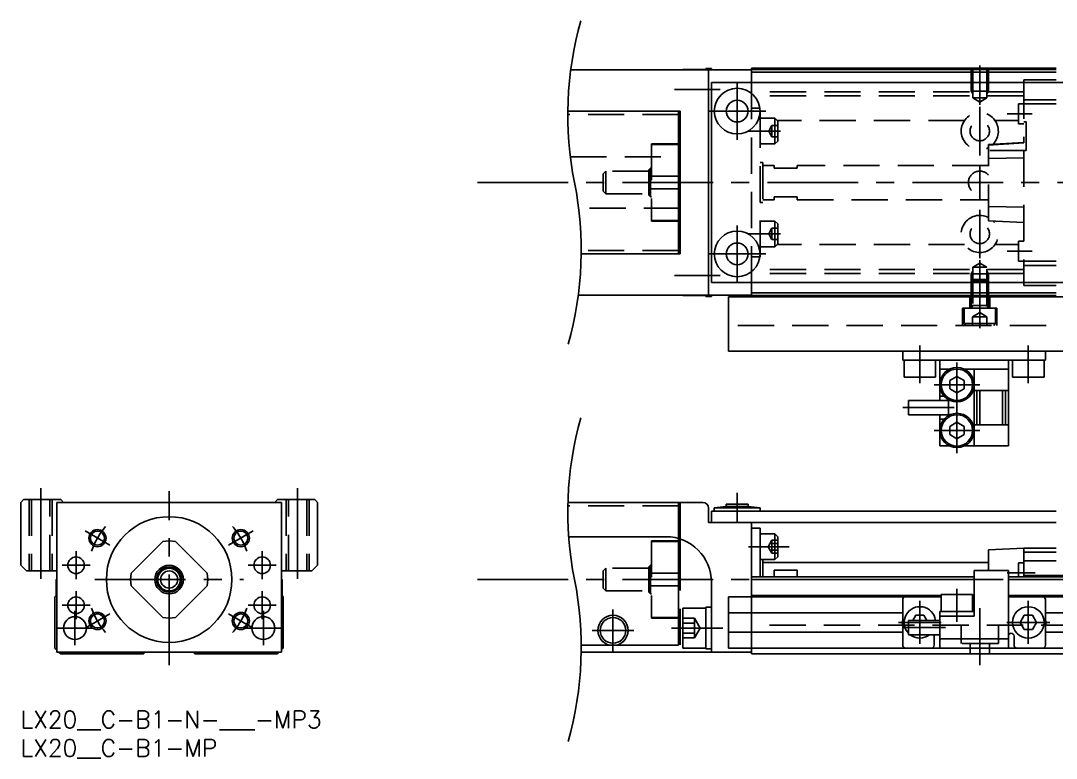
# Model space of a CAD drawing. Extents: x 0 to 397, y -8 to 121.
# Drawn here: x 0 to 181.4, y -8.3 to 120.8 of the extents above; entities that cross this region are included whole.
import ezdxf

# ---------------------------------------------------------------- set-up
doc = ezdxf.new("R2010")
doc.units = 0
doc.header["$LTSCALE"] = 0.5
doc.linetypes.add('CENTER', pattern=[50.8, 31.75, -6.35, 6.35, -6.35])
doc.linetypes.add('DASHED', pattern=[19.05, 12.7, -6.35])
doc.layers.get('0').update_dxf_attribs({"linetype": 'CONTINUOUS'})
for name, color, linetype in [('MSM_CENTER', 1, 'CENTER'), ('MSM_CONTINUOUS', 7, 'CONTINUOUS'), ('MSM_DASHED', 4, 'DASHED'), ('MSM_NARROW', 5, 'CONTINUOUS'), ('MSM_PART_NUMBER', 7, 'CONTINUOUS')]:
    doc.layers.add(name, color=color, linetype=linetype)
doc.styles.get("Standard").update_dxf_attribs({"font": 'txt.shx', "height": 1, "bigfont": 'bigfont.shx'})

# ---------------------------------------------------------------- blocks, each defined once
blk = doc.blocks.new('*U2')
at = {"layer": 'MSM_PART_NUMBER'}
blk.add_text('LX20__C-B1-N-___-MP3', height=3, dxfattribs=at).set_placement((0, -3))
blk = doc.blocks.new('*U3')
at = {"layer": 'MSM_PART_NUMBER'}
blk.add_text('LX20__C-B1-MP', height=3, dxfattribs=at).set_placement((0, -8))

msp = doc.modelspace()

# ---------------------------------------------------------------- linework, layer by layer
for p, q in [((175.7, 110.5), (175.7, 110)), ((175.7, 75), (175.7, 74.5))]:
    msp.add_line(p, q)
at = {"layer": 'MSM_CENTER'}
for p, q in [((168, 113), (168, 106.09)), ((125.5, 100), (125.5, 110)), ((114.5, 108.8), (122.5, 108.8)), ((168, 97.25), (168, 105.75)), ((120.5, 105), (130.5, 105)), ((172.8, 104.5), (177.2, 104.5)), ((127.5, 101.5), (133.1, 101.5)), ((168, 89.5), (168, 95.5)), ((80, 92.5), (340, 92.5)), ((168, 79.25), (168, 87.75)), ((125.5, 75), (125.5, 85)), ((127.5, 83.5), (133.1, 83.5)), ((120.5, 80), (130.5, 80)), ((172.8, 80.5), (177.2, 80.5)), ((168, 78.91), (168, 67)), ((114.5, 76.2), (122.5, 76.2)), ((157.5, 64), (157.5, 57.4)), ((176.5, 57.4), (176.5, 64)), ((163.99, 45.1), (163.99, 61.1)), ((159.99, 57.1), (167.99, 57.1)), ((154.5, 53.1), (163.5, 53.1)), ((159.99, 49.1), (167.99, 49.1)), ((3.5, 39), (3.5, 22.5)), ((26, 8), (26, 38.5)), ((48.5, 39), (48.5, 22.5)), ((125.5, 33), (125.5, 38.2)), ((11.28, 31.5), (15.61, 29)), ((40.72, 31.5), (36.39, 29)), ((9.7, 23.05), (9.7, 27.95)), ((42.3, 23.05), (42.3, 27.95)), ((127.5, 28.75), (134.6, 28.75)), ((7.25, 25.5), (12.15, 25.5)), ((39.85, 25.5), (44.75, 25.5)), ((172.8, 24.2), (177.7, 24.2)), ((13, 23), (39, 23)), ((80, 23), (340, 23)), ((9.7, 16.05), (9.7, 20.95)), ((42.3, 16.05), (42.3, 20.95)), ((163.99, 21.4), (163.99, 15.6)), ((7.25, 18.5), (12.15, 18.5)), ((39.85, 18.5), (44.75, 18.5)), ((157.5, 11.75), (157.5, 19.25)), ((176.5, 11.75), (176.5, 19.25)), ((9.5, 11.5), (9.5, 17.5)), ((15.61, 17), (11.28, 14.5)), ((36.39, 17), (40.72, 14.5)), ((42.5, 11.5), (42.5, 17.5)), ((103.75, 10.45), (103.75, 17.75)), ((168, 8), (168, 18)), ((153.75, 15.5), (161.25, 15.5)), ((154.5, 14.6), (162, 14.6)), ((172.75, 15.5), (180.25, 15.5)), ((6.5, 14.5), (12.5, 14.5)), ((39.5, 14.5), (45.5, 14.5)), ((100.1, 14.1), (107.4, 14.1)), ((114, 14.5), (123, 14.5))]:
    msp.add_line(p, q, dxfattribs=at)
for start, end in [(140.1188, 159.8812), (20.1188, 39.8812), (200.1188, 219.8812), (320.1188, 339.8812)]:
    msp.add_arc((26, 23), 14.5, start, end, dxfattribs=at)
at = {"layer": 'MSM_CONTINUOUS'}
for p, q in [((128, 110), (128, 112.5)), ((181.4, 112.5), (128, 112.5)), ((128, 112.2), (96.34, 112.2)), ((116, 112.3), (116, 112.2)), ((120, 112.3), (116, 112.3)), ((120, 112.45), (120, 112.2)), ((121, 112.45), (120, 112.45)), ((120.5, 72.8), (120.5, 112.2)), ((121, 112.45), (121, 112.2)), ((181.4, 112.3), (128, 112.3)), ((181.4, 111.8), (128, 111.8)), ((121, 75), (121, 110)), ((337.5, 110), (121, 110)), ((181.4, 110.5), (175.7, 110.5)), ((95.83, 105), (115.5, 105)), ((115.25, 105), (115.25, 80)), ((115.5, 105), (115.5, 80)), ((115.5, 99.25), (115.25, 99.25)), ((115.5, 99.16), (115.25, 99.16)), ((115.25, 93.62), (115.5, 93.62)), ((115.5, 91.38), (115.25, 91.38)), ((115.25, 85.84), (115.5, 85.84)), ((115.25, 85.75), (115.5, 85.75)), ((115.5, 80), (98.17, 80)), ((337.5, 75), (121, 75)), ((128, 72.5), (128, 75)), ((175.7, 74.5), (181.4, 74.5)), ((128, 72.8), (97.66, 72.8)), ((116, 72.8), (116, 72.7)), ((116, 72.7), (120, 72.7)), ((120, 72.8), (120, 72.55)), ((121, 72.8), (121, 72.55)), ((181.4, 73.2), (128, 73.2)), ((181.4, 72.7), (128, 72.7)), ((120, 72.55), (121, 72.55)), ((332, 72.5), (124, 72.5)), ((124, 72.5), (124, 63)), ((189, 63), (124, 63)), ((154.5, 61.4), (154.5, 63)), ((179.5, 61.4), (179.5, 63)), ((179.5, 61.4), (154.5, 61.4)), ((154.75, 61.4), (154.75, 58.4)), ((160.25, 58.4), (160.25, 61.4)), ((160.5, 61.4), (160.67, 61.4)), ((160.67, 61.4), (160.81, 61.39)), ((160.81, 61.39), (160.92, 61.37)), ((160.92, 61.37), (160.98, 61.33)), ((160.98, 61.33), (161, 61.27)), ((161, 61.27), (161, 57.34)), ((173, 61.27), (173.02, 61.34)), ((173, 61.27), (173, 46.4)), ((173.02, 61.34), (173.1, 61.38)), ((173.1, 61.38), (173.21, 61.4)), ((173.21, 61.4), (173.35, 61.4)), ((173.35, 61.4), (173.5, 61.4)), ((173.75, 61.4), (173.75, 58.4)), ((179.25, 58.4), (179.25, 61.4)), ((154.75, 58.4), (160.25, 58.4)), ((162.68, 59.8), (161, 59.8)), ((163.99, 58.54), (162.74, 57.82)), ((165.24, 57.82), (163.99, 58.54)), ((173, 59.8), (165.3, 59.8)), ((167, 59.8), (167, 46.4)), ((173.75, 58.4), (179.25, 58.4)), ((161, 54.35), (161, 56.86)), ((162.74, 57.82), (162.74, 56.38)), ((162.74, 56.38), (163.99, 55.66)), ((163.99, 55.66), (165.24, 56.38)), ((165.24, 57.82), (165.24, 56.38)), ((161.75, 55.1), (161, 55.1)), ((162.5, 51.7), (162.5, 54.5)), ((173, 56.1), (167, 56.1)), ((167.5, 50.1), (167.5, 56.1)), ((168, 50.1), (168, 56.1)), ((172, 50.1), (172, 56.1)), ((172.5, 50.1), (172.5, 56.1)), ((155.5, 54.35), (155.5, 51.85)), ((162.5, 54.35), (155.5, 54.35)), ((155.5, 51.85), (162.5, 51.85)), ((161, 49.34), (161, 51.85)), ((161, 51.1), (161.75, 51.1)), ((163.99, 50.54), (162.74, 49.82)), ((162.74, 49.82), (162.74, 48.38)), ((165.24, 49.82), (163.99, 50.54)), ((165.24, 49.82), (165.24, 48.38)), ((173, 50.1), (167, 50.1)), ((161, 48.86), (161, 46.4)), ((162.74, 48.38), (163.99, 47.66)), ((163.99, 47.66), (165.24, 48.38)), ((162.68, 46.4), (161, 46.4)), ((173, 46.4), (165.3, 46.4)), ((0.5, 37), (0, 36.5)), ((0, 36.5), (0, 25.5)), ((7, 37), (0.5, 37)), ((6.3, 36.5), (6.3, 10.3)), ((45.7, 36.5), (6.3, 36.5)), ((7.5, 36.5), (7, 37)), ((45, 37), (44.5, 36.5)), ((51.5, 37), (45, 37)), ((45.7, 36.5), (45.7, 10.3)), ((52, 36.5), (51.5, 37)), ((52, 25.5), (52, 36.5)), ((119.5, 36.5), (95.84, 36.5)), ((120.5, 33), (120.5, 35.5)), ((121, 35), (121, 33)), ((181.4, 35), (121, 35)), ((123.6, 35.8), (121.5, 35.55)), ((129.5, 35.55), (121.5, 35.55)), ((121.5, 35.55), (121.5, 35)), ((123.6, 36.2), (123.6, 35.8)), ((127.4, 36.2), (123.6, 36.2)), ((127.4, 35.8), (123.6, 35.8)), ((127.4, 35.8), (127.4, 36.2)), ((129.5, 35.55), (127.4, 35.8)), ((129.5, 35), (129.5, 35.55)), ((181.4, 33), (120.5, 33)), ((128, 33), (128, 10)), ((129.5, 32), (128, 32)), ((129.5, 23.5), (129.5, 32)), ((132.1, 31), (129.5, 31)), ((132.6, 30.5), (132.1, 31)), ((132.1, 31), (132.1, 26.5)), ((24.88, 29.66), (19.34, 24.12)), ((32.66, 24.12), (27.12, 29.66)), ((113, 30.5), (95.98, 30.5)), ((115.25, 30.18), (115.25, 11.5)), ((115.5, 29.75), (115.25, 29.75)), ((115.5, 29.66), (115.25, 29.66)), ((115.5, 30.1), (115.5, 27.42)), ((132.6, 30.5), (132.6, 27)), ((115.25, 27.42), (115.5, 27.42)), ((169.5, 28.2), (175.7, 28.5)), ((169.5, 24.6), (169.5, 28.2)), ((175.7, 28.5), (181.4, 28.5)), ((175.7, 28.5), (175.7, 23.5)), ((175.7, 27.79), (181.4, 27.79)), ((0, 25.5), (1, 24.5)), ((51, 24.5), (52, 25.5)), ((129.5, 26.5), (132.1, 26.5)), ((130, 26.5), (130, 23.5)), ((169.5, 26), (130, 26)), ((132.1, 26.5), (132.6, 27)), ((175.7, 25.95), (174.8, 25.95)), ((174.8, 25.95), (174.8, 23.5)), ((175.7, 26.3), (181.4, 26.3)), ((1, 24.5), (6.3, 24.5)), ((45.7, 24.5), (51, 24.5)), ((132, 24.66), (136, 24.66)), ((132, 24.66), (132, 23.5)), ((136, 24.66), (136, 23.5)), ((167, 24.6), (167, 16.6)), ((173, 24.6), (167, 24.6)), ((173, 24.6), (173, 11)), ((175.7, 23.7), (189, 23.7)), ((6.2, 23), (6.3, 23.1)), ((6.2, 20.2), (6.2, 23)), ((19.34, 21.88), (24.88, 16.34)), ((27.12, 16.34), (32.66, 21.88)), ((45.7, 23.1), (45.8, 23)), ((45.8, 23), (45.8, 20.2)), ((121, 10.3), (121, 22.5)), ((167, 23.5), (128, 23.5)), ((167, 23), (128, 23)), ((189, 23.5), (173, 23.5)), ((189, 23), (173, 23)), ((6, 20), (6.2, 20.2)), ((6, 11), (6, 20)), ((45.8, 20.2), (46, 20)), ((46, 20), (46, 11)), ((124, 20), (124, 11)), ((161.24, 20), (124, 20)), ((161.24, 20.2), (128, 20.2)), ((161.24, 20.4), (161.24, 17.4)), ((166.74, 20.4), (161.24, 20.4)), ((166.74, 17.4), (166.74, 20.4)), ((167, 20.2), (166.74, 20.2)), ((167, 20), (166.74, 20)), ((223.51, 20.2), (173, 20.2)), ((223.51, 20), (173, 20)), ((121, 18.15), (120, 18.15)), ((120, 18.15), (120, 10.85)), ((154.5, 19.5), (154.5, 11.5)), ((179.5, 11.5), (179.5, 19.5)), ((120, 18), (116, 18)), ((116, 18), (116, 11)), ((154.5, 17.2), (124, 17.2)), ((156.78, 16.75), (156.26, 15.85)), ((156.78, 16.75), (158.22, 16.75)), ((158.74, 15.85), (158.22, 16.75)), ((160.99, 17.4), (160.99, 16.6)), ((166.99, 17.4), (160.99, 17.4)), ((167, 16.6), (160.99, 16.6)), ((161, 11), (161, 16.6)), ((166.99, 16.6), (166.99, 17.4)), ((175.78, 16.75), (175.06, 15.5)), ((175.78, 16.75), (177.22, 16.75)), ((177.94, 15.5), (177.22, 16.75)), ((216.77, 17.2), (179.5, 17.2)), ((154.5, 15.8), (154.32, 15.5)), ((154.32, 15.5), (154.5, 15.2)), ((161, 15.85), (155.5, 15.85)), ((155.5, 15.85), (155.5, 13.35)), ((175.06, 15.5), (175.78, 14.25)), ((177.22, 14.25), (177.94, 15.5)), ((179.68, 15.5), (179.5, 15.8)), ((179.5, 15.2), (179.68, 15.5)), ((154.5, 13.8), (124, 13.8)), ((155.5, 13.35), (161, 13.35)), ((160, 11.5), (160, 13.1)), ((160.93, 13.35), (160.98, 13.23)), ((160.98, 13.23), (161, 13.1)), ((173, 13.1), (173.02, 13.25)), ((173.02, 13.25), (173.1, 13.39)), ((173.1, 13.39), (173.21, 13.5)), ((173.21, 13.5), (173.35, 13.58)), ((173.35, 13.58), (173.5, 13.6)), ((174, 13.1), (174, 11.5)), ((175.78, 14.25), (177.22, 14.25)), ((216.77, 13.8), (179.5, 13.8)), ((6.3, 10.7), (6, 11)), ((46, 11), (45.7, 10.7)), ((103.24, 11.5), (98.18, 11.5)), ((115.25, 11.5), (104.26, 11.5)), ((116, 11), (120, 11)), ((332, 11), (124, 11)), ((161, 12.65), (173, 12.65)), ((161, 12.6), (173, 12.6)), ((161.05, 12.65), (161.05, 12.6)), ((172.95, 12.65), (172.95, 12.6)), ((45.7, 10.3), (6.3, 10.3)), ((7, 10), (6.7, 10.3)), ((21.5, 10), (7, 10)), ((21.8, 10.3), (21.5, 10)), ((30.5, 10), (30.2, 10.3)), ((45, 10), (30.5, 10)), ((45.3, 10.3), (45, 10)), ((98.17, 10.3), (128, 10.3)), ((120, 10.85), (121, 10.85)), ((328, 10), (128, 10))]:
    msp.add_line(p, q, dxfattribs=at)
for centre, radius in [((125.5, 105), 4), ((125.5, 105), 1.9), ((125.5, 80), 4), ((125.5, 80), 1.9), ((163.99, 57.1), 3), ((163.99, 57.1), 2.75), ((163.99, 49.1), 3), ((163.99, 49.1), 2.75), ((26, 23), 11), ((13.44, 30.25), 1.23), ((38.56, 30.25), 1.23), ((9.7, 25.5), 1.45), ((26, 23), 2.5), ((42.3, 25.5), 1.45), ((26, 23), 2.2), ((26, 23), 2), ((26, 23), 1.5), ((9.7, 18.5), 1.45), ((42.3, 18.5), 1.45), ((176.5, 15.5), 2.75), ((9.5, 14.5), 2), ((13.44, 15.75), 1.23), ((38.56, 15.75), 1.23), ((42.5, 14.5), 2), ((103.75, 14.1), 2.65), ((103.75, 14.1), 2.25)]:
    msp.add_circle(centre, radius, dxfattribs=at)
for centre, radius, start, end in [((119.5, 35.5), 1, 0, 90), ((26, 23), 6.75, 80.4309, 99.5691), ((113, 22.5), 8, 0, 90), ((26, 23), 6.75, 170.4309, 189.5691), ((26, 23), 6.75, 350.4309, 9.5691), ((155, 19.5), 0.5, 90, 180), ((179, 19.5), 0.5, 0, 90), ((157.5, 15.5), 2.75, 7.312, 223.3418), ((26, 23), 6.75, 260.4309, 279.5691), ((157.5, 15.5), 2.75, 231.4273, 308.5727), ((160.5, 13.1), 0.5, 150, 180), ((173.5, 13.1), 0.5, 0, 90), ((155, 11.5), 0.5, 180, 270), ((159.5, 11.5), 0.5, 270, 0), ((174.5, 11.5), 0.5, 180, 270), ((179, 11.5), 0.5, 270, 0)]:
    msp.add_arc(centre, radius, start, end, dxfattribs=at)
at = {"layer": 'MSM_DASHED'}
for p, q in [((166.5, 112.5), (166.5, 108.5)), ((166.77, 107.3), (166.77, 112.5)), ((169.23, 112.5), (169.23, 107.3)), ((169.5, 112.5), (169.5, 108.5)), ((128, 75), (128, 110)), ((175.7, 110), (175.7, 99.43)), ((175.7, 108.4), (128, 108.4)), ((175.7, 107.7), (128, 107.7)), ((169.5, 108.5), (166.5, 108.5)), ((166.5, 108.5), (166.77, 108.03)), ((169.23, 107.3), (166.77, 107.3)), ((168, 106.59), (166.77, 107.3)), ((169.23, 107.3), (168, 106.59)), ((169.5, 108.5), (169.23, 108.03)), ((129.5, 105.5), (128, 105.5)), ((129.5, 79.5), (129.5, 105.5)), ((174.8, 106.25), (174.8, 102.75)), ((175.7, 106.25), (174.8, 106.25)), ((175.7, 107), (181.4, 107)), ((175.7, 106.29), (181.4, 106.29)), ((115.25, 104.4), (95.82, 104.4)), ((132.1, 103.75), (129.5, 103.75)), ((132.1, 103.75), (132.1, 99.25)), ((132.6, 103.25), (132.1, 103.75)), ((131.6, 102.5), (131.02, 101.5)), ((131.6, 102.5), (131.6, 100.5)), ((131.6, 102.5), (132.6, 102.5)), ((165.34, 103.37), (132.48, 103.37)), ((132.6, 103.25), (132.6, 99.75)), ((174.8, 103.37), (170.66, 103.37)), ((174.8, 102.75), (175.7, 102.75)), ((176.1, 103.1), (175.7, 103.1)), ((176.1, 103.1), (176.1, 98.1)), ((131.6, 100.5), (131.02, 101.5)), ((131.6, 101.5), (132.6, 101.5)), ((131.6, 100.5), (132.6, 100.5)), ((110.5, 99.25), (110.5, 85.75)), ((115.25, 99.25), (110.5, 99.25)), ((115.25, 99.16), (110.5, 99.16)), ((129.5, 99.25), (132.1, 99.25)), ((132.1, 99.25), (132.6, 99.75)), ((175.7, 99.5), (169.5, 99.18)), ((175.7, 99.43), (169.5, 99.06)), ((169.5, 85.82), (169.5, 99.18)), ((176.1, 98.1), (169.5, 98.1)), ((175.7, 98.1), (175.7, 75)), ((96.27, 97), (115.5, 97)), ((175.7, 96.83), (169.5, 96.69)), ((102.5, 94.5), (102, 94)), ((110, 94.5), (102.5, 94.5)), ((102.5, 94.5), (102.5, 90.5)), ((110.3, 95), (110, 94.7)), ((110, 94.7), (110, 90.3)), ((110.5, 95), (110.3, 95)), ((110.3, 95), (110.3, 90)), ((130, 96), (129.5, 96)), ((130, 96), (130, 89)), ((132, 95.5), (130, 95.5)), ((132, 95.5), (132, 95)), ((136, 95), (132, 95)), ((136, 95.5), (136, 95)), ((169.5, 95.5), (136, 95.5)), ((102, 94), (102, 91)), ((110.5, 93.62), (115.25, 93.62)), ((102, 91), (102.5, 90.5)), ((115.25, 91.38), (110.5, 91.38)), ((102.5, 90.5), (110, 90.5)), ((110, 90.3), (110.3, 90)), ((110.3, 90), (110.5, 90)), ((129.5, 89), (130, 89)), ((130, 89.5), (132, 89.5)), ((132, 90), (136, 90)), ((132, 90), (132, 89.5)), ((136, 90), (136, 89.5)), ((136, 89.5), (169.5, 89.5)), ((115.5, 88), (97.73, 88)), ((169.5, 88.31), (175.7, 88.17)), ((110.5, 85.84), (115.25, 85.84)), ((110.5, 85.75), (115.25, 85.75)), ((132.1, 85.75), (129.5, 85.75)), ((132.6, 85.25), (132.1, 85.75)), ((132.1, 85.75), (132.1, 81.25)), ((169.5, 85.82), (175.7, 85.5)), ((131.6, 84.5), (131.02, 83.5)), ((131.6, 82.5), (131.02, 83.5)), ((131.6, 84.5), (132.6, 84.5)), ((131.6, 84.5), (131.6, 82.5)), ((131.6, 83.5), (132.6, 83.5)), ((132.6, 85.25), (132.6, 81.75)), ((131.6, 82.5), (132.6, 82.5)), ((132.1, 81.25), (132.6, 81.75)), ((165.34, 81.63), (132.48, 81.63)), ((174.8, 81.63), (170.66, 81.63)), ((174.8, 82.25), (174.8, 78.75)), ((175.7, 82.25), (174.8, 82.25)), ((115.25, 80.6), (98.18, 80.6)), ((129.5, 81.25), (132.1, 81.25)), ((129.5, 79.5), (128, 79.5)), ((168, 78.41), (166.77, 77.7)), ((169.23, 77.7), (168, 78.41)), ((174.8, 78.75), (175.7, 78.75)), ((175.7, 78.71), (181.4, 78.71)), ((175.7, 77.3), (128, 77.3)), ((175.7, 76.6), (128, 76.6)), ((166.5, 76.5), (166.77, 76.97)), ((166.5, 76.5), (166.5, 70.5)), ((169.5, 76.5), (166.5, 76.5)), ((169.23, 77.7), (166.77, 77.7)), ((166.77, 77.7), (166.77, 71)), ((169.23, 71), (169.23, 77.7)), ((169.5, 76.5), (169.23, 76.97)), ((169.5, 70.5), (169.5, 76.5)), ((175.7, 78), (181.4, 78)), ((166.77, 75.5), (166.5, 75.23)), ((166.5, 75.23), (169.5, 75.23)), ((166.77, 75.5), (169.23, 75.5)), ((169.5, 75.23), (169.23, 75.5)), ((166.25, 72.5), (166.25, 70.5)), ((169.5, 71), (166.5, 71)), ((166.5, 70.5), (166.77, 71)), ((169.5, 70.5), (169.23, 71)), ((169.75, 70.5), (169.75, 72.5)), ((165, 70.5), (171, 70.5)), ((165, 70.5), (165, 67.5)), ((165.25, 70.5), (165.25, 67.8)), ((166.75, 69), (168, 69.72)), ((166.75, 69), (166.75, 67.5)), ((166.75, 69), (169.25, 69)), ((168, 69.72), (169.25, 69)), ((168, 69), (168, 67.5)), ((169.25, 69), (169.25, 67.5)), ((170.75, 67.8), (170.75, 70.5)), ((171, 67.5), (171, 70.5)), ((332, 67.5), (124, 67.5)), ((165.25, 67.8), (165.55, 67.5)), ((165.25, 67.8), (170.75, 67.8)), ((170.45, 67.5), (170.75, 67.8)), ((1.5, 37), (1.5, 24.5)), ((1.88, 37), (1.88, 24.5)), ((5.12, 24.5), (5.12, 37)), ((5.5, 37), (5.5, 24.5)), ((46.5, 37), (46.5, 24.5)), ((46.88, 24.5), (46.88, 37)), ((50.12, 37), (50.12, 24.5)), ((50.5, 37), (50.5, 24.5)), ((115.25, 36.5), (115.25, 30.18)), ((115.5, 30.1), (115.5, 36.5)), ((115.25, 35.9), (95.83, 35.9)), ((115.25, 29.75), (110.5, 29.75)), ((110.5, 29.75), (110.5, 16.25)), ((115.25, 29.66), (110.5, 29.66)), ((131.6, 29.9), (130.93, 28.75)), ((131.6, 29.9), (131.6, 27.6)), ((131.6, 29.9), (132.6, 29.9)), ((131.6, 29.33), (132.6, 29.33)), ((115.5, 27.42), (115.5, 10.3)), ((131.6, 27.6), (130.93, 28.75)), ((131.6, 28.17), (132.6, 28.17)), ((131.6, 27.6), (132.6, 27.6)), ((110.3, 25.5), (110, 25.2)), ((110.5, 25.5), (110.3, 25.5)), ((110.3, 25.5), (110.3, 20.5)), ((102.5, 25), (102, 24.5)), ((102, 24.5), (102, 21.5)), ((110, 25), (102.5, 25)), ((102.5, 25), (102.5, 21)), ((110, 25.2), (110, 20.8)), ((110.5, 24.12), (115.5, 24.12)), ((115.5, 21.88), (110.5, 21.88)), ((102, 21.5), (102.5, 21)), ((102.5, 21), (110, 21)), ((110, 20.8), (110.3, 20.5)), ((110.3, 20.5), (110.5, 20.5)), ((128, 20), (128, 11)), ((110.5, 16.34), (115.5, 16.34)), ((110.5, 16.25), (115.5, 16.25)), ((118, 16.23), (116, 16.23)), ((118, 15.37), (116, 15.37)), ((118, 12.77), (118, 16.23)), ((118, 16.23), (119, 14.5)), ((328, 15), (128, 15)), ((164.75, 15), (164.75, 11.8)), ((171.25, 11.8), (171.25, 15)), ((118, 13.63), (116, 13.63)), ((118, 12.77), (116, 12.77)), ((118, 12.77), (119, 14.5)), ((104.26, 11.5), (103.24, 11.5)), ((171.25, 11.8), (164.75, 11.8)), ((166.3, 11.8), (166.3, 10)), ((169.7, 10), (169.7, 11.8))]:
    msp.add_line(p, q, dxfattribs=at)
for centre in [(168, 101.5), (168, 83.5)]:
    msp.add_circle(centre, 1.7, dxfattribs=at)
for centre, radius, start, end in [((168, 101.5), 3.25, 315.393, 297.4864), ((168, 92.5), 2, 41.4096, 318.5904), ((168, 83.5), 3.25, 62.5136, 44.607)]:
    msp.add_arc(centre, radius, start, end, dxfattribs=at)
at = {"layer": 'MSM_NARROW'}
for centre in [(13.44, 30.25), (38.56, 30.25), (13.44, 15.75), (38.56, 15.75)]:
    msp.add_circle(centre, 1.5, dxfattribs=at)
for centre, start, end in [((155.82, 104.33), 164.0452, 191.3736), ((38.18, 80.67), 344.0452, 11.3736), ((155.82, 34.83), 164.0452, 191.3736), ((38.18, 11.17), 344.0452, 11.3736)]:
    msp.add_arc(centre, 60, start, end, dxfattribs=at)

# ---------------------------------------------------------------- block references
at = {"layer": 'MSM_CONTINUOUS'}
for name in ['*U2', '*U3']:
    msp.add_blockref(name, (0, 0), dxfattribs=at)

doc.saveas('drawing.dxf')
